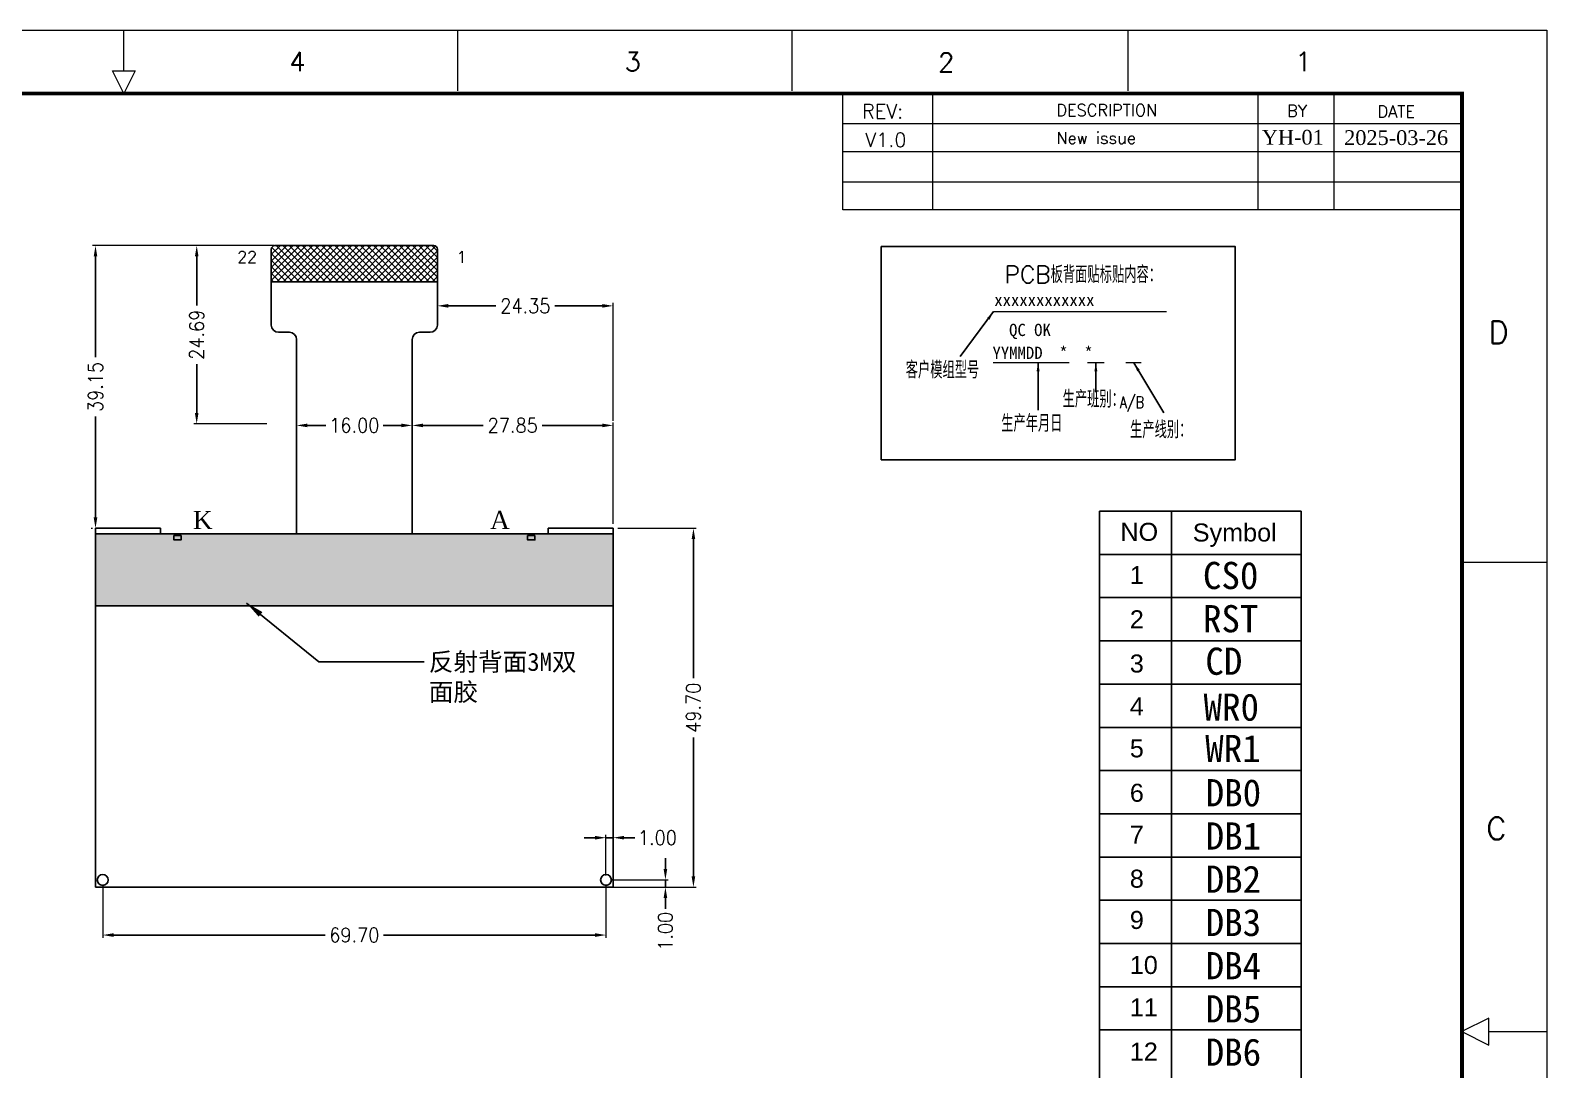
# Model space of a CAD drawing. Header units: millimetres. Extents: x 2413 to 2805, y 744 to 1021.
# Drawn here: x 2595 to 2805, y 877.4 to 1021.4 of the extents above; entities that cross this region are included whole.
import ezdxf

# ---------------------------------------------------------------- set-up
doc = ezdxf.new("R2010")
doc.units = ezdxf.units.MM
for name, color, linetype in [('', 7, 'Continuous'), ('BL', 2, 'Continuous'), ('D', 4, 'Continuous'), ('DIM', 170, 'Continuous'), ('F', 2, 'Continuous'), ('LED', 40, 'Continuous')]:
    doc.layers.add(name, color=color, linetype=linetype)
doc.styles.add('ROMANS', font='romans.shx', dxfattribs={"width": 0.9})
doc.styles.add('S', font='txt')
doc.styles.get("Standard").update_dxf_attribs({"font": 'times.ttf'})
doc.styles.add('TXT', font='TXT.SHX', dxfattribs={"width": 0.8})
doc.styles.add('xiong', font='simplex.shx', dxfattribs={"bigfont": 'gbcbig.shx'})
doc.styles.add('冼极', font='')
doc.styles.get('冼极').set_extended_font_data('SimSun')
doc.dimstyles.new('inch', dxfattribs={"dimtxt": 2.5, "dimasz": 2.5, "dimexe": 1.25, "dimexo": 0.625, "dimtad": 0, "dimdsep": 46, "dimtxsty": 'Standard', "dimcen": 2.5, "dimadec": 0, "dimazin": 0, "dimtp": 0.2, "dimtm": 0.2, "dimtfac": 1, "dimtmove": 0, "dimatfit": 3, "dimfxl": 1, "dimarcsym": 0})
doc.dimstyles.new('ISO-25-1', dxfattribs={"dimtxt": 2, "dimasz": 1.5, "dimexe": 0.4, "dimexo": 0.625, "dimgap": 0.5, "dimtad": 0, "dimzin": 1, "dimdsep": 46, "dimtxsty": 'ROMANS', "dimcen": 2.5, "dimclrd": 4, "dimclre": 4, "dimclrt": 4, "dimadec": 0, "dimazin": 0, "dimtfac": 1, "dimtmove": 0, "dimatfit": 3, "dimfxl": 1, "dimlwe": 0, "dimarcsym": 0})
doc.dimstyles.new('li', dxfattribs={"dimtxt": 2.5, "dimasz": 1, "dimexe": 0.05, "dimexo": 0.05, "dimgap": 0.3, "dimtad": 0, "dimzin": 1, "dimdsep": 46, "dimtxsty": 'TXT', "dimcen": 2.5, "dimclrd": 256, "dimclre": 256, "dimclrt": 4, "dimadec": 0, "dimazin": 0, "dimtfac": 1, "dimtmove": 0, "dimatfit": 3, "dimfxl": 1.25, "dimarcsym": 0})

# ---------------------------------------------------------------- blocks, each defined once
blk = doc.blocks.new('*D200')
at = {"layer": 'D', "color": 0, "lineweight": 0}
for p, q in [((2605.04, 903.1), (2605.04, 895.69)), ((2674.74, 903.1), (2674.74, 895.69))]:
    blk.add_line(p, q, dxfattribs=at)
at = {"layer": 'D', "color": 0, "lineweight": -2}
for p, q in [((2606.54, 896.09), (2635.83, 896.09)), ((2673.24, 896.09), (2643.95, 896.09))]:
    blk.add_line(p, q, dxfattribs=at)
at = {"layer": 'D', "color": 0}
for points in [[(2606.54, 896.34), (2606.54, 895.84), (2605.04, 896.09)], [(2673.24, 896.34), (2673.24, 895.84), (2674.74, 896.09)]]:
    blk.add_solid(points, dxfattribs=at)
at = {"layer": 'Defpoints', "color": 0}
for p in [(2605.04, 903.72), (2674.74, 903.72), (2674.74, 896.09)]:
    blk.add_point(p, dxfattribs=at)
at = {"layer": 'D', "color": 0, "insert": (2639.89, 896.09), "char_height": 2, "attachment_point": 5, "style": 'ROMANS'}
blk.add_mtext('69.70', dxfattribs=at)
blk = doc.blocks.new('*D201')
at = {"layer": 'D', "color": 0, "lineweight": -2}
for p, q in [((2682.97, 905.22), (2682.97, 906.72)), ((2682.97, 903.72), (2682.97, 902.72)), ((2682.97, 901.22), (2682.97, 899.72))]:
    blk.add_line(p, q, dxfattribs=at)
at = {"layer": 'D', "color": 0, "lineweight": 0}
for p, q in [((2675.37, 903.72), (2683.37, 903.72)), ((2675.37, 902.72), (2683.37, 902.72))]:
    blk.add_line(p, q, dxfattribs=at)
at = {"layer": 'D', "color": 0}
for points in [[(2682.72, 905.22), (2683.22, 905.22), (2682.97, 903.72)], [(2682.72, 901.22), (2683.22, 901.22), (2682.97, 902.72)]]:
    blk.add_solid(points, dxfattribs=at)
at = {"layer": 'Defpoints', "color": 0}
for p in [(2674.74, 903.72), (2674.74, 902.72), (2682.97, 902.72)]:
    blk.add_point(p, dxfattribs=at)
at = {"layer": 'D', "color": 0, "insert": (2682.97, 896.61), "char_height": 2, "attachment_point": 5, "rotation": 90, "style": 'ROMANS'}
blk.add_mtext('1.00', dxfattribs=at)
blk = doc.blocks.new('*D202')
at = {"layer": 'D', "color": 0, "lineweight": -2}
for p, q in [((2673.24, 909.57), (2671.74, 909.57)), ((2674.74, 909.57), (2675.74, 909.57)), ((2677.24, 909.57), (2678.74, 909.57))]:
    blk.add_line(p, q, dxfattribs=at)
at = {"layer": 'D', "color": 0, "lineweight": 0}
for p, q in [((2674.74, 904.35), (2674.74, 909.97)), ((2675.74, 904.35), (2675.74, 909.97))]:
    blk.add_line(p, q, dxfattribs=at)
at = {"layer": 'D', "color": 0}
for points in [[(2673.24, 909.82), (2673.24, 909.32), (2674.74, 909.57)], [(2677.24, 909.82), (2677.24, 909.32), (2675.74, 909.57)]]:
    blk.add_solid(points, dxfattribs=at)
at = {"layer": 'Defpoints', "color": 0}
for p in [(2675.74, 909.57), (2674.74, 903.72), (2675.74, 903.72)]:
    blk.add_point(p, dxfattribs=at)
at = {"layer": 'D', "color": 0, "insert": (2681.86, 909.57), "char_height": 2, "attachment_point": 5, "style": 'ROMANS'}
blk.add_mtext('1.00', dxfattribs=at)
blk = doc.blocks.new('*D203')
at = {"layer": 'D', "color": 0, "lineweight": 0}
for p, q in [((2676.37, 952.42), (2687.25, 952.42)), ((2676.37, 902.72), (2687.25, 902.72))]:
    blk.add_line(p, q, dxfattribs=at)
at = {"layer": 'D', "color": 0, "lineweight": -2}
for p, q in [((2686.85, 950.92), (2686.85, 931.67)), ((2686.85, 904.22), (2686.85, 923.47))]:
    blk.add_line(p, q, dxfattribs=at)
at = {"layer": 'D', "color": 0}
for points in [[(2686.6, 950.92), (2687.1, 950.92), (2686.85, 952.42)], [(2686.6, 904.22), (2687.1, 904.22), (2686.85, 902.72)]]:
    blk.add_solid(points, dxfattribs=at)
at = {"layer": 'Defpoints', "color": 0}
for p in [(2675.74, 952.42), (2675.74, 902.72), (2686.85, 902.72)]:
    blk.add_point(p, dxfattribs=at)
at = {"layer": 'D', "color": 0, "insert": (2686.85, 927.57), "char_height": 2, "attachment_point": 5, "rotation": 90, "style": 'ROMANS'}
blk.add_mtext('49.70', dxfattribs=at)
blk = doc.blocks.new('*D208')
at = {"layer": 'D', "color": 0, "lineweight": 0}
for p, q in [((2631.89, 967.29), (2631.89, 967.07)), ((2647.89, 967.29), (2647.89, 967.07))]:
    blk.add_line(p, q, dxfattribs=at)
at = {"layer": 'D', "color": 0, "lineweight": -2}
for p, q in [((2633.39, 966.67), (2635.92, 966.67)), ((2646.39, 966.67), (2643.86, 966.67))]:
    blk.add_line(p, q, dxfattribs=at)
at = {"layer": 'D', "color": 0}
for points in [[(2633.39, 966.92), (2633.39, 966.42), (2631.89, 966.67)], [(2646.39, 966.92), (2646.39, 966.42), (2647.89, 966.67)]]:
    blk.add_solid(points, dxfattribs=at)
at = {"layer": 'Defpoints', "color": 0}
for p in [(2631.89, 966.67), (2631.89, 966.67), (2647.89, 966.67)]:
    blk.add_point(p, dxfattribs=at)
at = {"layer": 'D', "color": 0, "insert": (2639.89, 966.67), "char_height": 2, "attachment_point": 5, "style": 'ROMANS'}
blk.add_mtext('16.00', dxfattribs=at)
blk = doc.blocks.new('*D209')
at = {"layer": 'D', "color": 0, "lineweight": 0}
for p, q in [((2647.89, 964.7), (2647.89, 967.07)), ((2675.74, 953.05), (2675.74, 967.07))]:
    blk.add_line(p, q, dxfattribs=at)
at = {"layer": 'D', "color": 0, "lineweight": -2}
for p, q in [((2649.39, 966.67), (2657.72, 966.67)), ((2674.24, 966.67), (2665.92, 966.67))]:
    blk.add_line(p, q, dxfattribs=at)
at = {"layer": 'D', "color": 0}
for points in [[(2649.39, 966.92), (2649.39, 966.42), (2647.89, 966.67)], [(2674.24, 966.92), (2674.24, 966.42), (2675.74, 966.67)]]:
    blk.add_solid(points, dxfattribs=at)
at = {"layer": 'Defpoints', "color": 0}
for p in [(2675.74, 966.67), (2647.89, 964.07), (2675.74, 952.42)]:
    blk.add_point(p, dxfattribs=at)
at = {"layer": 'D', "color": 0, "insert": (2661.82, 966.67), "char_height": 2, "attachment_point": 5, "style": 'ROMANS'}
blk.add_mtext('27.85', dxfattribs=at)
blk = doc.blocks.new('*D210')
at = {"layer": 'D', "color": 0, "lineweight": 0}
for p, q in [((2651.39, 983.58), (2651.39, 983.63)), ((2675.74, 967.29), (2675.74, 983.63))]:
    blk.add_line(p, q, dxfattribs=at)
at = {"layer": 'D', "color": 0, "lineweight": -2}
for p, q in [((2652.89, 983.23), (2659.47, 983.23)), ((2674.24, 983.23), (2667.67, 983.23))]:
    blk.add_line(p, q, dxfattribs=at)
at = {"layer": 'D', "color": 0}
for points in [[(2652.89, 983.48), (2652.89, 982.98), (2651.39, 983.23)], [(2674.24, 983.48), (2674.24, 982.98), (2675.74, 983.23)]]:
    blk.add_solid(points, dxfattribs=at)
at = {"layer": 'Defpoints', "color": 0}
for p in [(2651.39, 983.23), (2651.39, 982.96), (2675.74, 966.67)]:
    blk.add_point(p, dxfattribs=at)
at = {"layer": 'D', "color": 0, "insert": (2663.57, 983.23), "char_height": 2, "attachment_point": 5, "style": 'ROMANS'}
blk.add_mtext('24.35', dxfattribs=at)
blk = doc.blocks.new('*D211')
at = {"layer": 'D', "color": 0, "lineweight": 0}
for p, q in [((2628.77, 991.57), (2603.64, 991.57)), ((2603.42, 952.42), (2603.64, 952.42))]:
    blk.add_line(p, q, dxfattribs=at)
at = {"layer": 'D', "color": 0, "lineweight": -2}
for p, q in [((2604.04, 990.07), (2604.04, 976.1)), ((2604.04, 953.92), (2604.04, 967.9))]:
    blk.add_line(p, q, dxfattribs=at)
at = {"layer": 'D', "color": 0}
for points in [[(2603.79, 990.07), (2604.29, 990.07), (2604.04, 991.57)], [(2603.79, 953.92), (2604.29, 953.92), (2604.04, 952.42)]]:
    blk.add_solid(points, dxfattribs=at)
at = {"layer": 'Defpoints', "color": 0}
for p in [(2604.04, 991.57), (2629.39, 991.57), (2604.04, 952.42)]:
    blk.add_point(p, dxfattribs=at)
at = {"layer": 'D', "color": 0, "insert": (2604.04, 972), "char_height": 2, "attachment_point": 5, "rotation": 90, "style": 'ROMANS'}
blk.add_mtext('39.15', dxfattribs=at)
blk = doc.blocks.new('*D218')
at = {"layer": 'D', "color": 0, "lineweight": 0}
for p, q in [((2627.37, 991.57), (2617.66, 991.57)), ((2627.77, 966.89), (2617.66, 966.89))]:
    blk.add_line(p, q, dxfattribs=at)
at = {"layer": 'D', "color": 0, "lineweight": -2}
for p, q in [((2618.06, 990.07), (2618.06, 983.29)), ((2618.06, 968.39), (2618.06, 975.17))]:
    blk.add_line(p, q, dxfattribs=at)
at = {"layer": 'D', "color": 0}
for points in [[(2617.81, 990.07), (2618.31, 990.07), (2618.06, 991.57)], [(2617.81, 968.39), (2618.31, 968.39), (2618.06, 966.89)]]:
    blk.add_solid(points, dxfattribs=at)
at = {"layer": 'Defpoints', "color": 0}
for p in [(2618.06, 991.57), (2628, 991.57), (2628.39, 966.89)]:
    blk.add_point(p, dxfattribs=at)
at = {"layer": 'D', "color": 0, "insert": (2618.06, 979.23), "char_height": 2, "attachment_point": 5, "rotation": 90, "style": 'ROMANS'}
blk.add_mtext('24.69', dxfattribs=at)

msp = doc.modelspace()

# ---------------------------------------------------------------- hatches: boundary and pattern name
at = {"layer": 'BL', "ltscale": 6.286513}
h = msp.add_hatch(dxfattribs=at)
h.set_pattern_fill('ANSI36', color=5, scale=0.1, style=0)
h.paths.add_polyline_path([(2604.042, 951.671), (2675.742, 951.671), (2675.742, 941.671), (2604.042, 941.671)])
at = {"layer": 'F', "ltscale": 6.286513}
h = msp.add_hatch(dxfattribs=at)
h.set_pattern_fill('ANSI37', color=5, scale=0.2, style=0)
h.set_pattern_definition([(45, (416.1786, 135.9209), (-0.4490128, 0.4490128), []), (135, (416.1786, 135.9209), (-0.4490128, -0.4490128), [])])
h.paths.add_polyline_path([(2628.892, 991.571, 0.4142136), (2628.392, 991.071), (2628.392, 986.571), (2651.392, 986.571), (2651.392, 991.071, 0.4142136), (2650.892, 991.571)])

# ---------------------------------------------------------------- linework, layer by layer
at = {"layer": '', "color": 0, "linetype": 'ByBlock', "lineweight": 0}
for p, q in [((2728.414, 982.425), (2752.341, 982.425)), ((2728.364, 975.364), (2738.865, 975.364)), ((2741.418, 975.364), (2743.742, 975.364)), ((2746.725, 975.364), (2748.862, 975.364))]:
    msp.add_line(p, q, dxfattribs=at)
at = {"ltscale": 6.286513}
for points in [[(2614.892, 951.421), (2615.892, 951.421), (2615.892, 950.821), (2614.892, 950.821)], [(2664.892, 951.421), (2663.892, 951.421), (2663.892, 950.821), (2664.892, 950.821)]]:
    msp.add_lwpolyline(points, close=True, dxfattribs=at)
at = {"layer": 'BL', "color": 5, "ltscale": 6.286513}
msp.add_lwpolyline([(2604.042, 951.671), (2675.742, 951.671), (2675.742, 941.671), (2604.042, 941.671)], close=True, dxfattribs=at)
at = {"layer": 'D', "color": 0, "linetype": 'ByBlock', "lineweight": 0}
for p, q in [((2412.816, 1021.389), (2805.013, 1021.389)), ((2607.962, 1015.766), (2607.962, 1021.389)), ((2654.182, 1021.389), (2654.182, 1013.002)), ((2700.461, 1021.389), (2700.461, 1013.002)), ((2747.015, 1021.389), (2747.015, 1013.002)), ((2805.013, 1021.389), (2805.013, 744.07)), ((2606.389, 1015.766), (2609.534, 1015.766)), ((2606.389, 1015.766), (2609.534, 1015.766)), ((2607.962, 1012.621), (2606.389, 1015.766)), ((2607.962, 1012.621), (2606.389, 1015.766)), ((2609.534, 1015.766), (2607.962, 1012.621)), ((2609.534, 1015.766), (2607.962, 1012.621)), ((2707.527, 996.518), (2707.527, 1012.621)), ((2707.527, 1004.737), (2707.527, 1012.621)), ((2719.996, 996.518), (2719.996, 1012.621)), ((2719.996, 1004.737), (2719.996, 1012.621)), ((2765.021, 1012.621), (2765.021, 996.518)), ((2775.536, 1012.621), (2775.536, 996.518)), ((2793.286, 1008.428), (2707.527, 1008.428)), ((2793.286, 1008.428), (2707.527, 1008.428)), ((2793.286, 1004.569), (2707.527, 1004.569)), ((2793.286, 1004.569), (2707.527, 1004.569)), ((2793.286, 1000.376), (2707.527, 1000.376)), ((2793.286, 1000.376), (2707.527, 1000.376)), ((2793.286, 996.518), (2707.527, 996.518)), ((2793.286, 996.518), (2707.527, 996.518)), ((2793.286, 947.716), (2805.013, 947.716)), ((2796.989, 884.564), (2793.286, 882.713)), ((2796.989, 884.564), (2793.286, 882.713)), ((2796.989, 880.861), (2796.989, 884.564)), ((2796.989, 880.861), (2796.989, 884.564)), ((2793.286, 882.713), (2796.989, 880.861)), ((2793.286, 882.713), (2796.989, 880.861)), ((2796.989, 882.713), (2805.013, 882.713))]:
    msp.add_line(p, q, dxfattribs=at)
at = {"layer": 'D', "color": 0, "linetype": 'ByBlock', "lineweight": 0, "const_width": 0.515}
msp.add_lwpolyline([(2793.286, 1012.621), (2422.691, 1012.621), (2422.691, 752.838), (2793.286, 752.838), (2793.286, 1012.621)], dxfattribs=at)
at = {"layer": 'D', "ltscale": 6.286513}
msp.add_lwpolyline([(2712.867, 991.44), (2761.889, 991.44), (2761.889, 961.921), (2712.867, 961.921)], close=True, dxfattribs=at)
at = {"layer": 'DIM', "color": 0}
for p, q in [((2743.064, 954.792), (2743.064, 817.087)), ((2743.064, 954.792), (2771.005, 954.792)), ((2753.043, 954.792), (2753.043, 817.087)), ((2771.005, 954.792), (2771.04, 817.087)), ((2771.005, 948.805), (2743.064, 948.805)), ((2771.005, 942.817), (2743.064, 942.817)), ((2771.005, 936.83), (2743.064, 936.83)), ((2771.005, 930.843), (2743.064, 930.843)), ((2771.005, 924.856), (2743.064, 924.856)), ((2771.005, 918.869), (2743.064, 918.869)), ((2771.005, 912.882), (2743.064, 912.882)), ((2771.005, 906.894), (2743.064, 906.894)), ((2771.005, 900.907), (2743.064, 900.907)), ((2771.005, 894.92), (2743.064, 894.92)), ((2771.005, 888.933), (2743.064, 888.933)), ((2771.005, 888.933), (2743.064, 888.933)), ((2771.005, 882.946), (2743.064, 882.946))]:
    msp.add_line(p, q, dxfattribs=at)
at = {"layer": 'F', "ltscale": 6.286513}
for p, q in [((2628.892, 991.571), (2650.892, 991.571)), ((2628.392, 991.071), (2628.392, 980.571)), ((2651.392, 991.071), (2651.392, 980.571)), ((2628.392, 986.571), (2651.392, 986.571)), ((2629.392, 979.571), (2630.892, 979.571)), ((2648.892, 979.571), (2650.392, 979.571)), ((2631.892, 978.571), (2631.892, 951.671)), ((2647.892, 978.571), (2647.892, 951.671))]:
    msp.add_line(p, q, dxfattribs=at)
for centre, radius, start, end in [((2628.892, 991.071), 0.5, 90, 180), ((2650.892, 991.071), 0.5, 0, 90), ((2629.392, 980.571), 1, 180, 270), ((2630.892, 978.571), 1, 360, 90), ((2648.892, 978.571), 1, 90, 180), ((2650.392, 980.571), 1, 270, 0)]:
    msp.add_arc(centre, radius, start, end, dxfattribs=at)
at = {"layer": 'LED', "ltscale": 6.286513}
for p, q in [((2604.042, 952.421), (2604.042, 902.721)), ((2613.042, 952.421), (2604.042, 952.421)), ((2613.042, 952.421), (2613.042, 951.671)), ((2666.742, 951.671), (2613.042, 951.671)), ((2675.742, 952.421), (2666.742, 952.421)), ((2666.742, 951.671), (2666.742, 952.421)), ((2675.742, 902.721), (2675.742, 952.421)), ((2604.042, 902.721), (2675.742, 902.721))]:
    msp.add_line(p, q, dxfattribs=at)
for centre in [(2605.042, 903.721), (2674.742, 903.721)]:
    msp.add_circle(centre, 0.75, dxfattribs=at)

# ---------------------------------------------------------------- texts
at = {"layer": '', "color": 0, "linetype": 'ByBlock', "lineweight": 0}
for s, height, style, p in [('PCB板背面贴标贴内容：', 2.36009, 'xiong', (2729.942, 986.39)), ('xxxxxxxxxxxx', 1.69984, 'S', (2728.513, 983.219)), ('  QC OK', 1.6998, 'S', (2728.25, 979.048)), ('YYMMDD  *  *', 1.69984, 'S', (2728.267, 975.882)), ('客户模组型号', 2.3601, 'xiong', (2716.245, 973.175))]:
    msp.add_text(s, height=height, dxfattribs=dict(at, style=style)).set_placement(p)
at = {"layer": '', "color": 0, "linetype": 'ByBlock', "lineweight": 0, "attachment_point": 1}
for s, insert, char_height, width, style in [('生产班别：', (2737.967, 971.495), 2.3601, 35.38651, 'xiong'), ('A/B', (2745.874, 970.696), 1.6149, 11.02826, 'TXT'), ('生产年月日', (2729.467, 968.138), 2.3601, 35.38651, 'xiong'), ('生产线别：', (2747.316, 967.254), 2.3601, 35.38651, 'xiong')]:
    msp.add_mtext(s, dxfattribs=dict(at, insert=insert, char_height=char_height, width=width, style=style))
at = {"layer": 'D', "color": 0, "linetype": 'ByBlock', "lineweight": 0, "style": 'ROMANS'}
for s, height, p in [('4', 2.621, (2630.895, 1015.75)), ('3', 2.621, (2677.323, 1015.75)), ('2', 2.619, (2720.736, 1015.634)), ('1', 2.621, (2770.179, 1015.75)), ('REV:', 1.9609, (2710.194, 1009.196)), ('REV:', 1.9609, (2710.194, 1009.196)), ('DESCRIPTION', 1.63725, (2737.107, 1009.519)), ('BY', 1.6372, (2769.077, 1009.421)), ('DATE', 1.6372, (2781.581, 1009.338)), ('V1.0', 1.9609, (2710.636, 1005.233)), ('New issue', 1.6372, (2737.107, 1005.661)), ('D', 3.086, (2796.98, 978.018)), ('C', 3.086, (2796.66, 909.307))]:
    msp.add_text(s, height=height, dxfattribs=at).set_placement(p)
at = {"layer": 'D', "style": 'ROMANS'}
for s, height, p in [('22', 1.6024, (2623.671, 989.198)), ('1', 1.602, (2654.063, 989.198))]:
    msp.add_text(s, height=height, dxfattribs=at).set_placement(p)
at = {"layer": 'D', "color": 0, "linetype": 'ByBlock', "lineweight": 0, "char_height": 2.04433, "width": 18.43713, "attachment_point": 1}
for s, insert in [('{\\fTimes New Roman|b0|i0|c186|p18;YH-01}', (2765.569, 1007.604)), ('{\\fTimes New Roman|b0|i0|c186|p18;202}5{\\fTimes New Roman|b0|i0|c186|p18;-0}3{\\fTimes New Roman|b0|i0|c186|p18;-}26', (2776.965, 1007.552))]:
    msp.add_mtext(s, dxfattribs=dict(at, insert=insert))
at = {"layer": 'D', "ltscale": 6.286513, "char_height": 2.5, "attachment_point": 1}
for s, insert, width in [('K', (2617.542, 954.821), 1.54253), ('A', (2658.689, 954.821), 1.54253), ('{\\fSimSun|b0|i0|c134|p2;反射背面3M双面胶}', (2650.205, 935.18), 20.45927)]:
    msp.add_mtext(s, dxfattribs=dict(at, insert=insert, width=width))
at = {"layer": 'DIM', "color": 0, "style": '冼极'}
for s, p in [('CS0', (2757.41, 944.005)), ('RST', (2757.41, 938.018)), ('CD', (2757.743, 932.131)), ('WR0', (2757.491, 925.773)), ('WR1', (2757.722, 920.047)), ('DB0', (2757.788, 913.915)), ('DB1', (2757.788, 907.927)), ('DB2', (2757.788, 901.94)), ('DB3', (2757.788, 895.953)), ('DB4', (2757.788, 889.966)), ('DB5', (2757.788, 883.979)), ('DB6', (2757.788, 877.992))]:
    msp.add_text(s, height=3.7665, dxfattribs=at).set_placement(p)
at = {"layer": 'DIM', "color": 0, "char_height": 2.49465, "attachment_point": 1}
for s, insert, width in [('{\\fArial|b0|i0|c0|p34;NO}', (2745.978, 953.18), 5.82362), ('{\\fArial|b0|i0|c0|p34;Symbol}', (2756.004, 953.089), 12.72777), ('{\\fArial|b0|i0|c0|p34;1}', (2747.285, 947.192), 5.82362), ('{\\fArial|b0|i0|c0|p34;2}', (2747.285, 941.069), 5.82362), ('{\\fArial|b0|i0|c0|p34;3}', (2747.285, 934.945), 5.82362), ('{\\fArial|b0|i0|c0|p34;4}', (2747.285, 929), 5.82362), ('{\\fArial|b0|i0|c0|p34;5}', (2747.285, 923.195), 5.82362), ('{\\fArial|b0|i0|c0|p34;6}', (2747.285, 917.042), 5.82362), ('{\\fArial|b0|i0|c0|p34;7}', (2747.285, 911.236), 5.82362), ('{\\fArial|b0|i0|c0|p34;8}', (2747.285, 905.145), 5.82362), ('{\\fArial|b0|i0|c0|p34;9}', (2747.285, 899.428), 5.82362), ('{\\fArial|b0|i0|c0|p34;10}', (2747.285, 893.192), 5.82362), ('{\\fArial|b0|i0|c0|p34;11}', (2747.285, 887.321), 5.82362), ('{\\fArial|b0|i0|c0|p34;12}', (2747.285, 881.197), 5.82362)]:
    msp.add_mtext(s, dxfattribs=dict(at, insert=insert, width=width))

# ---------------------------------------------------------------- dimensions: what is measured, and where the dimension line sits
at = {"layer": 'D', "color": 0}
for base, p1, p2, angle, picture, middle in [((2604.042, 991.571), (2604.042, 952.421), (2629.392, 991.571), 90, '*D211', (2604.042, 971.996)), ((2618.062, 991.5712), (2628.392, 966.8857), (2627.9954, 991.5712), 90, '*D218', (2618.062, 979.2284)), ((2651.392, 983.226), (2675.742, 966.667), (2651.392, 982.956), 180, '*D210', (2663.567, 983.226)), ((2631.892, 966.667), (2647.892, 966.667), (2631.892, 966.667), 180, '*D208', (2639.892, 966.667)), ((2675.742, 966.667), (2647.892, 964.071), (2675.742, 952.421), 180, '*D209', (2661.817, 966.667)), ((2686.852, 902.721), (2675.742, 952.421), (2675.742, 902.721), 90, '*D203', (2686.852, 927.571)), ((2682.972, 902.721), (2674.742, 903.721), (2674.742, 902.721), 90, '*D201', (2682.972, 896.607))]:
    dim = msp.add_linear_dim(base=base, p1=p1, p2=p2, angle=angle, dimstyle='ISO-25-1', override={"dimclrd": 0, "dimclre": 0, "dimclrt": 0, "dimfxl": 1.25}, dxfattribs=at)
    dim.commit()
    dim.dimension.update_dxf_attribs({"geometry": picture, "text_midpoint": middle})
for base, p1, p2, picture, middle in [((2675.742, 909.574), (2674.742, 903.721), (2675.742, 903.721), '*D202', (2681.856, 909.574)), ((2674.742, 896.09), (2605.042, 903.721), (2674.742, 903.721), '*D200', (2639.892, 896.09))]:
    dim = msp.add_linear_dim(base=base, p1=p1, p2=p2, dimstyle='ISO-25-1', override={"dimclrd": 0, "dimclre": 0, "dimclrt": 0, "dimfxl": 1.25}, dxfattribs=at)
    dim.commit()
    dim.dimension.update_dxf_attribs({"geometry": picture, "text_midpoint": middle})

# ---------------------------------------------------------------- leaders
at = {"layer": '', "color": 0, "linetype": 'ByBlock', "lineweight": 0}
for points in [[(2728.414, 982.425), (2723.778, 976.207)], [(2734.582, 975.411), (2734.582, 968.782)], [(2742.58, 975.411), (2742.58, 971.277)], [(2747.839, 975.339), (2751.991, 968.433)]]:
    msp.add_leader(points, dimstyle='li', override={"dimasz": 1.25}, dxfattribs=at)
at = {"layer": 'D', "ltscale": 6.286513, "annotation_type": 0, "has_hookline": 1, "hookline_direction": 0, "text_width": 17.682}
msp.add_leader([(2624.968, 942.076), (2634.984, 933.93), (2649.58, 933.93)], dimstyle='inch', override={"dimgap": 0.625, "dimtad": 0}, dxfattribs=at)

doc.saveas('drawing.dxf')
